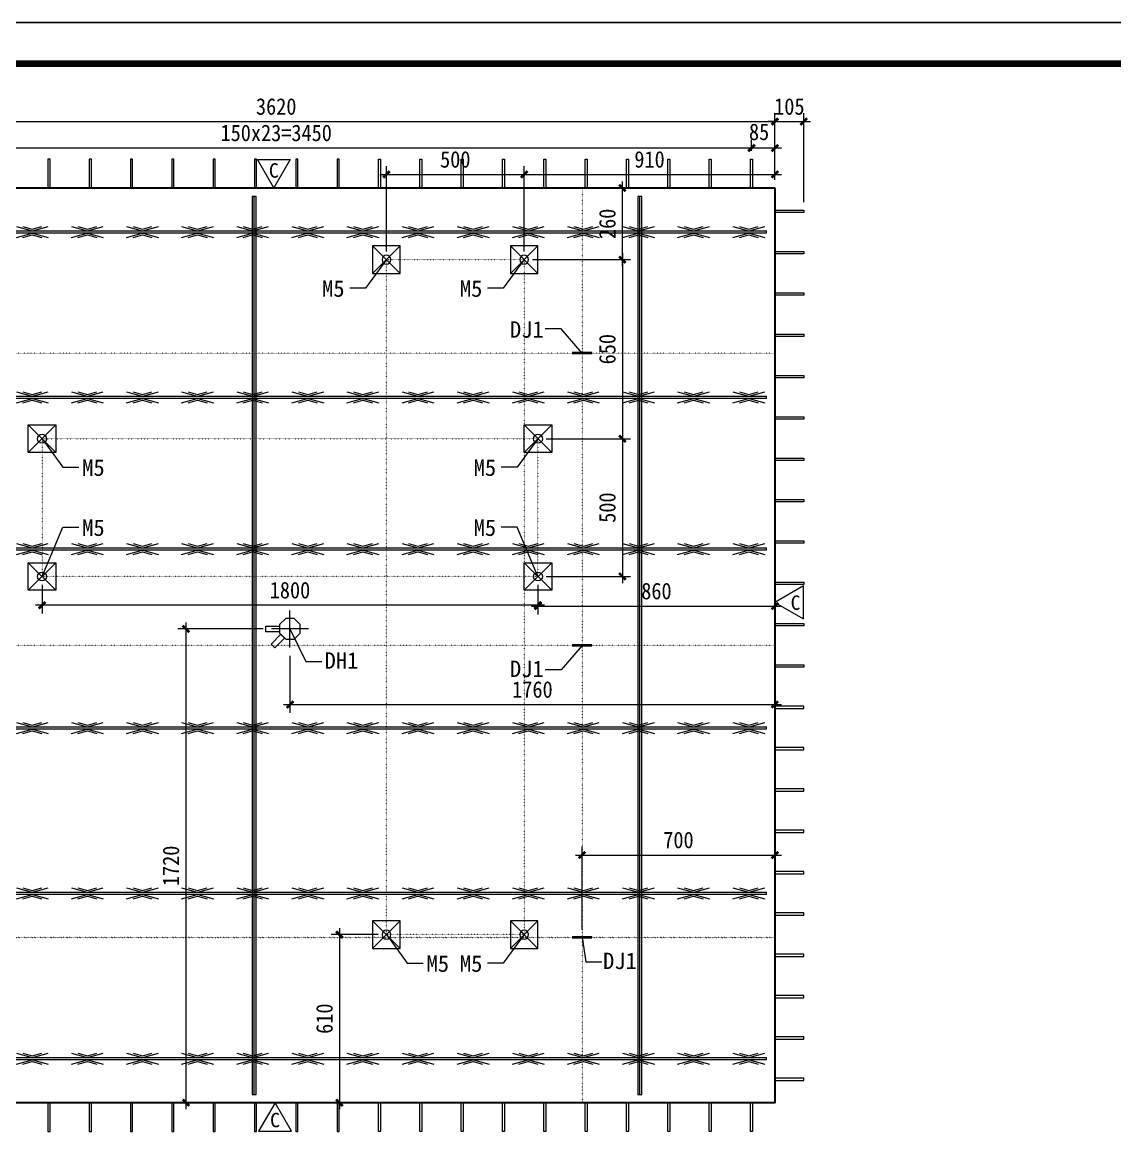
# Model space of a CAD drawing. Header units: millimetres. Extents: x 1735 to 53087, y 855 to 10491.
# Drawn here: x 3902 to 7866, y 5706 to 9765 of the extents above; entities that cross this region are included whole.
import ezdxf
from ezdxf.enums import TextEntityAlignment as Align

# ---------------------------------------------------------------- set-up
doc = ezdxf.new("R2010")
doc.units = ezdxf.units.MM
doc.linetypes.add('DOT', pattern=[0.25, 0, -0.25])
for name, color, linetype in [('EQUIP-照明', 3, 'Continuous'), ('ERECTIONMARK', 8, 'Continuous'), ('图框2', 1, 'Continuous'), ('图框线', 7, 'Continuous'), ('桁架', 4, 'Continuous'), ('钢筋', 7, 'Continuous')]:
    doc.layers.add(name, color=color, linetype=linetype)
for name, color, linetype, lineweight in [('YG-标注', 151, 'Continuous', 15), ('YZ-文字', 4, 'Continuous', 13), ('YZ-符号', 96, 'Continuous', 9), ('墙板支撑', 7, 'Continuous', 15), ('轮廓线', 2, 'Continuous', 13)]:
    doc.layers.add(name, color=color, linetype=linetype, lineweight=lineweight)
doc.styles.add('YZ-样式 2', font='simhei.ttf', dxfattribs={"width": 0.9})
doc.styles.add('图签-黑体', font='simhei.ttf')
doc.styles.add('黑体', font='simhei.ttf')
doc.dimstyles.new('m_sc-10', dxfattribs={"dimtxt": 65, "dimasz": 30, "dimexe": 20, "dimexo": 30, "dimgap": 20, "dimtad": 1, "dimdec": 0, "dimzin": 1, "dimdsep": 46, "dimtxsty": '黑体', "dimblk": 'ARCHTICK', "dimcen": 250, "dimdle": 10, "dimclrd": 256, "dimclre": 256, "dimclrt": 7, "dimazin": 0, "dimtfac": 1, "dimtdec": 0, "dimtix": 1, "dimtmove": 2, "dimatfit": 2, "dimldrblk": 'ARCHTICK', "dimfxl": 1, "dimlwd": -1, "dimlwe": -1, "dimarcsym": 0})
doc.dimstyles.new('YZ-30', dxfattribs={"dimscale": 30, "dimtxt": 2, "dimasz": 0.8, "dimexe": 1, "dimexo": 1, "dimgap": 0.8, "dimtad": 1, "dimdec": 0, "dimzin": 1, "dimdsep": 46, "dimtxsty": 'YZ-样式 2', "dimblk": 'ARCHTICK', "dimcen": 250, "dimdle": 0.8, "dimclrd": 151, "dimclre": 151, "dimclrt": 7, "dimazin": 0, "dimtfac": 1, "dimtdec": 0, "dimtix": 1, "dimtmove": 2, "dimatfit": 2, "dimldrblk": 'ARCHTICK', "dimfxl": 1, "dimlwd": 9, "dimlwe": 9, "dimarcsym": 0})

# ---------------------------------------------------------------- blocks, each defined once
blk = doc.blocks.new('_ArchTick')
at = {"color": 0, "linetype": 'ByBlock', "const_width": 0.4}
blk.add_lwpolyline([(-0.5, -0.5), (0.5, 0.5)], dxfattribs=at)
blk = doc.blocks.new('*D95')
at = {"layer": 'Defpoints', "color": 0, "ltscale": 30, "transparency": 16777216}
for p in [(4873.1, 7495.4), (6633.1, 7475.4), (6633.1, 7288.5)]:
    blk.add_point(p, dxfattribs=at)
at = {"layer": 'YG-标注', "color": 151, "lineweight": 9, "ltscale": 30, "transparency": 16777216}
for p, q in [((4873.1, 7465.4), (4873.1, 7258.5)), ((6633.1, 7445.4), (6633.1, 7258.5)), ((4849.1, 7288.5), (6657.1, 7288.5))]:
    blk.add_line(p, q, dxfattribs=at)
at = {"layer": 'YG-标注', "color": 151, "lineweight": 9, "ltscale": 30, "transparency": 16777216, "xscale": 24, "yscale": 24, "zscale": 24, "rotation": 180}
blk.add_blockref('_ArchTick', (4873.1, 7288.5), dxfattribs=at)
at = {"layer": 'YG-标注', "color": 151, "lineweight": 9, "ltscale": 30, "transparency": 16777216, "xscale": 24, "yscale": 24, "zscale": 24}
blk.add_blockref('_ArchTick', (6633.1, 7288.5), dxfattribs=at)
at = {"layer": 'YG-标注', "color": 7, "ltscale": 30, "transparency": 16777216, "insert": (5753.1, 7342.8), "char_height": 60, "attachment_point": 5, "style": 'YZ-样式 2'}
blk.add_mtext('1760', dxfattribs=at)
blk = doc.blocks.new('*D135')
at = {"layer": 'Defpoints', "color": 0, "ltscale": 30, "transparency": 16777216}
for p in [(6633.1, 9404.5), (3013.1, 9163.4), (6633.1, 9163.4)]:
    blk.add_point(p, dxfattribs=at)
at = {"layer": 'YG-标注', "color": 151, "lineweight": 9, "ltscale": 30, "transparency": 16777216}
for p, q in [((3013.1, 9193.4), (3013.1, 9434.5)), ((6633.1, 9193.4), (6633.1, 9434.5)), ((2989.1, 9404.5), (6657.1, 9404.5))]:
    blk.add_line(p, q, dxfattribs=at)
at = {"layer": 'YG-标注', "color": 151, "lineweight": 9, "ltscale": 30, "transparency": 16777216, "xscale": 24, "yscale": 24, "zscale": 24, "rotation": 180}
blk.add_blockref('_ArchTick', (3013.1, 9404.5), dxfattribs=at)
at = {"layer": 'YG-标注', "color": 151, "lineweight": 9, "ltscale": 30, "transparency": 16777216, "xscale": 24, "yscale": 24, "zscale": 24}
blk.add_blockref('_ArchTick', (6633.1, 9404.5), dxfattribs=at)
at = {"layer": 'YG-标注', "color": 7, "lineweight": 9, "ltscale": 30, "transparency": 16777216, "insert": (4823.1, 9458.8), "char_height": 60, "attachment_point": 5, "style": 'YZ-样式 2'}
blk.add_mtext('3620', dxfattribs=at)
blk = doc.blocks.new('*D136')
at = {"layer": 'Defpoints', "color": 0, "ltscale": 30, "transparency": 16777216}
for p in [(6738.1, 9404.5), (6633.1, 9163.4), (6738.1, 9082.4)]:
    blk.add_point(p, dxfattribs=at)
at = {"layer": 'YG-标注', "color": 151, "lineweight": 9, "ltscale": 30, "transparency": 16777216}
for p, q in [((6633.1, 9193.4), (6633.1, 9434.5)), ((6738.1, 9112.4), (6738.1, 9434.5)), ((6633.1, 9404.5), (6609.1, 9404.5)), ((6633.1, 9404.5), (6738.1, 9404.5)), ((6738.1, 9404.5), (6762.1, 9404.5))]:
    blk.add_line(p, q, dxfattribs=at)
at = {"layer": 'YG-标注', "color": 151, "lineweight": 9, "ltscale": 30, "transparency": 16777216, "xscale": 24, "yscale": 24, "zscale": 24}
blk.add_blockref('_ArchTick', (6633.1, 9404.5), dxfattribs=at)
at = {"layer": 'YG-标注', "color": 151, "lineweight": 9, "ltscale": 30, "transparency": 16777216, "xscale": 24, "yscale": 24, "zscale": 24, "rotation": 180}
blk.add_blockref('_ArchTick', (6738.1, 9404.5), dxfattribs=at)
at = {"layer": 'YG-标注', "color": 7, "ltscale": 30, "transparency": 16777216, "insert": (6685.6, 9458.8), "char_height": 60, "attachment_point": 5, "style": 'YZ-样式 2'}
blk.add_mtext('105', dxfattribs=at)
blk = doc.blocks.new('*D137')
at = {"layer": 'Defpoints', "color": 0, "ltscale": 30, "transparency": 16777216}
for p in [(6633.1, 9308.6), (6548.1, 9268.4), (6633.1, 9163.4)]:
    blk.add_point(p, dxfattribs=at)
at = {"layer": 'YG-标注', "color": 151, "lineweight": 9, "ltscale": 30, "transparency": 16777216}
for p, q in [((6548.1, 9298.4), (6548.1, 9338.6)), ((6633.1, 9193.4), (6633.1, 9338.6)), ((6524.1, 9308.6), (6657.1, 9308.6))]:
    blk.add_line(p, q, dxfattribs=at)
at = {"layer": 'YG-标注', "color": 151, "lineweight": 9, "ltscale": 30, "transparency": 16777216, "xscale": 24, "yscale": 24, "zscale": 24, "rotation": 180}
blk.add_blockref('_ArchTick', (6548.1, 9308.6), dxfattribs=at)
at = {"layer": 'YG-标注', "color": 151, "lineweight": 9, "ltscale": 30, "transparency": 16777216, "xscale": 24, "yscale": 24, "zscale": 24}
blk.add_blockref('_ArchTick', (6633.1, 9308.6), dxfattribs=at)
at = {"layer": 'YG-标注', "color": 7, "ltscale": 30, "transparency": 16777216, "insert": (6575.7, 9366.7), "char_height": 60, "attachment_point": 5, "style": 'YZ-样式 2'}
blk.add_mtext('85', dxfattribs=at)
blk = doc.blocks.new('*D138')
at = {"layer": 'Defpoints', "color": 0, "ltscale": 30, "transparency": 16777216}
for p in [(6548.1, 9308.6), (3098.1, 9268.4), (6548.1, 9268.4)]:
    blk.add_point(p, dxfattribs=at)
at = {"layer": 'YG-标注', "color": 151, "lineweight": 9, "ltscale": 30, "transparency": 16777216}
for p, q in [((3098.1, 9298.4), (3098.1, 9338.6)), ((6548.1, 9298.4), (6548.1, 9338.6)), ((3074.1, 9308.6), (6572.1, 9308.6))]:
    blk.add_line(p, q, dxfattribs=at)
at = {"layer": 'YG-标注', "color": 151, "lineweight": 9, "ltscale": 30, "transparency": 16777216, "xscale": 24, "yscale": 24, "zscale": 24, "rotation": 180}
blk.add_blockref('_ArchTick', (3098.1, 9308.6), dxfattribs=at)
at = {"layer": 'YG-标注', "color": 151, "lineweight": 9, "ltscale": 30, "transparency": 16777216, "xscale": 24, "yscale": 24, "zscale": 24}
blk.add_blockref('_ArchTick', (6548.1, 9308.6), dxfattribs=at)
at = {"layer": 'YG-标注', "color": 7, "ltscale": 30, "transparency": 16777216, "insert": (4823.1, 9363), "char_height": 60, "attachment_point": 5, "style": 'YZ-样式 2'}
blk.add_mtext('150x23=3450', dxfattribs=at)
blk = doc.blocks.new('*D140')
at = {"layer": 'Defpoints', "color": 0, "ltscale": 30, "transparency": 16777216}
for p in [(6633.1, 6742.3), (6633.1, 6586.1), (5933.1, 6443.4)]:
    blk.add_point(p, dxfattribs=at)
at = {"layer": 'YG-标注', "color": 151, "lineweight": 9, "ltscale": 30, "transparency": 16777216}
for p, q in [((5909.1, 6742.3), (6657.1, 6742.3)), ((5933.1, 6473.4), (5933.1, 6772.3)), ((6633.1, 6616.1), (6633.1, 6772.3))]:
    blk.add_line(p, q, dxfattribs=at)
at = {"layer": 'YG-标注', "color": 151, "lineweight": 9, "ltscale": 30, "transparency": 16777216, "xscale": 24, "yscale": 24, "zscale": 24, "rotation": 180}
blk.add_blockref('_ArchTick', (5933.1, 6742.3), dxfattribs=at)
at = {"layer": 'YG-标注', "color": 151, "lineweight": 9, "ltscale": 30, "transparency": 16777216, "xscale": 24, "yscale": 24, "zscale": 24}
blk.add_blockref('_ArchTick', (6633.1, 6742.3), dxfattribs=at)
at = {"layer": 'YG-标注', "color": 7, "lineweight": 9, "ltscale": 30, "transparency": 16777216, "insert": (6283.1, 6796.6), "char_height": 60, "attachment_point": 5, "style": 'YZ-样式 2'}
blk.add_mtext('700', dxfattribs=at)
blk = doc.blocks.new('A$C534605DC')
at = {"layer": '桁架', "color": 4, "lineweight": 9}
for p, q in [((-3560, 4), (-3560, -4)), ((0, -4), (0, 4))]:
    blk.add_line(p, q, dxfattribs=at)
for points in [[(-3560, 4), (0, 4)], [(-3523.2, 20), (-3466.3, 4), (-3464.5, 4), (-3407.6, 20)], [(-3499.7, 20), (-3465.5, 10), (-3465.2, 10), (-3431.1, 20)], [(-3323.2, 20), (-3266.3, 4), (-3264.5, 4), (-3207.6, 20)], [(-3299.7, 20), (-3265.5, 10), (-3265.2, 10), (-3231.1, 20)], [(-3123.2, 20), (-3066.3, 4), (-3064.5, 4), (-3007.6, 20)], [(-3099.7, 20), (-3065.5, 10), (-3065.2, 10), (-3031.1, 20)], [(-2923.2, 20), (-2866.3, 4), (-2864.5, 4), (-2807.6, 20)], [(-2899.7, 20), (-2865.5, 10), (-2865.2, 10), (-2831.1, 20)], [(-2723.2, 20), (-2666.3, 4), (-2664.5, 4), (-2607.6, 20)], [(-2699.7, 20), (-2665.5, 10), (-2665.2, 10), (-2631.1, 20)], [(-2523.2, 20), (-2466.3, 4), (-2464.5, 4), (-2407.6, 20)], [(-2499.7, 20), (-2465.5, 10), (-2465.2, 10), (-2431.1, 20)], [(-2323.2, 20), (-2266.3, 4), (-2264.5, 4), (-2207.6, 20)], [(-2299.7, 20), (-2265.5, 10), (-2265.2, 10), (-2231.1, 20)], [(-2123.2, 20), (-2066.3, 4), (-2064.5, 4), (-2007.6, 20)], [(-2099.7, 20), (-2065.5, 10), (-2065.2, 10), (-2031.1, 20)], [(-1923.2, 20), (-1866.3, 4), (-1864.5, 4), (-1807.6, 20)], [(-1899.7, 20), (-1865.5, 10), (-1865.2, 10), (-1831.1, 20)], [(-1723.2, 20), (-1666.3, 4), (-1664.5, 4), (-1607.6, 20)], [(-1699.7, 20), (-1665.5, 10), (-1665.2, 10), (-1631.1, 20)], [(-1523.2, 20), (-1466.3, 4), (-1464.5, 4), (-1407.6, 20)], [(-1499.7, 20), (-1465.5, 10), (-1465.2, 10), (-1431.1, 20)], [(-1323.2, 20), (-1266.3, 4), (-1264.5, 4), (-1207.6, 20)], [(-1299.7, 20), (-1265.5, 10), (-1265.2, 10), (-1231.1, 20)], [(-1123.2, 20), (-1066.3, 4), (-1064.5, 4), (-1007.6, 20)], [(-1099.7, 20), (-1065.5, 10), (-1065.2, 10), (-1031.1, 20)], [(-922.9, 20), (-866, 4), (-864.1, 4), (-807.3, 20)], [(-899.4, 20), (-865.2, 10), (-864.9, 10), (-830.8, 20)], [(-722.9, 20), (-666, 4), (-664.1, 4), (-607.3, 20)], [(-699.4, 20), (-665.2, 10), (-664.9, 10), (-630.8, 20)], [(-522.9, 20), (-466, 4), (-464.1, 4), (-407.3, 20)], [(-499.4, 20), (-465.2, 10), (-464.9, 10), (-430.8, 20)], [(-322.9, 20), (-266, 4), (-264.1, 4), (-207.3, 20)], [(-299.4, 20), (-265.2, 10), (-264.9, 10), (-230.8, 20)], [(-122.4, 20), (-65.5, 4), (-63.7, 4), (-6.8, 20)], [(-98.9, 20), (-64.8, 10), (-64.4, 10), (-30.3, 20)], [(0, -4), (-3560, -4)], [(-3523.2, -20), (-3466.3, -4), (-3464.5, -4), (-3407.6, -20)], [(-3499.7, -20), (-3465.5, -10), (-3465.2, -10), (-3431.1, -20)], [(-3323.2, -20), (-3266.3, -4), (-3264.5, -4), (-3207.6, -20)], [(-3299.7, -20), (-3265.5, -10), (-3265.2, -10), (-3231.1, -20)], [(-3123.2, -20), (-3066.3, -4), (-3064.5, -4), (-3007.6, -20)], [(-3099.7, -20), (-3065.5, -10), (-3065.2, -10), (-3031.1, -20)], [(-2923.2, -20), (-2866.3, -4), (-2864.5, -4), (-2807.6, -20)], [(-2899.7, -20), (-2865.5, -10), (-2865.2, -10), (-2831.1, -20)], [(-2723.2, -20), (-2666.3, -4), (-2664.5, -4), (-2607.6, -20)], [(-2699.7, -20), (-2665.5, -10), (-2665.2, -10), (-2631.1, -20)], [(-2523.2, -20), (-2466.3, -4), (-2464.5, -4), (-2407.6, -20)], [(-2499.7, -20), (-2465.5, -10), (-2465.2, -10), (-2431.1, -20)], [(-2323.2, -20), (-2266.3, -4), (-2264.5, -4), (-2207.6, -20)], [(-2299.7, -20), (-2265.5, -10), (-2265.2, -10), (-2231.1, -20)], [(-2123.2, -20), (-2066.3, -4), (-2064.5, -4), (-2007.6, -20)], [(-2099.7, -20), (-2065.5, -10), (-2065.2, -10), (-2031.1, -20)], [(-1923.2, -20), (-1866.3, -4), (-1864.5, -4), (-1807.6, -20)], [(-1899.7, -20), (-1865.5, -10), (-1865.2, -10), (-1831.1, -20)], [(-1723.2, -20), (-1666.3, -4), (-1664.5, -4), (-1607.6, -20)], [(-1699.7, -20), (-1665.5, -10), (-1665.2, -10), (-1631.1, -20)], [(-1523.2, -20), (-1466.3, -4), (-1464.5, -4), (-1407.6, -20)], [(-1499.7, -20), (-1465.5, -10), (-1465.2, -10), (-1431.1, -20)], [(-1323.2, -20), (-1266.3, -4), (-1264.5, -4), (-1207.6, -20)], [(-1299.7, -20), (-1265.5, -10), (-1265.2, -10), (-1231.1, -20)], [(-1123.2, -20), (-1066.3, -4), (-1064.5, -4), (-1007.6, -20)], [(-1099.7, -20), (-1065.5, -10), (-1065.2, -10), (-1031.1, -20)], [(-922.9, -20), (-866, -4), (-864.1, -4), (-807.3, -20)], [(-899.4, -20), (-865.2, -10), (-864.9, -10), (-830.8, -20)], [(-722.9, -20), (-666, -4), (-664.1, -4), (-607.3, -20)], [(-699.4, -20), (-665.2, -10), (-664.9, -10), (-630.8, -20)], [(-522.9, -20), (-466, -4), (-464.1, -4), (-407.3, -20)], [(-499.4, -20), (-465.2, -10), (-464.9, -10), (-430.8, -20)], [(-322.9, -20), (-266, -4), (-264.1, -4), (-207.3, -20)], [(-299.4, -20), (-265.2, -10), (-264.9, -10), (-230.8, -20)], [(-122.4, -20), (-65.5, -4), (-63.7, -4), (-6.8, -20)], [(-98.9, -20), (-64.8, -10), (-64.4, -10), (-30.3, -20)]]:
    blk.add_lwpolyline(points, dxfattribs=at)
blk = doc.blocks.new('A$C58884BC7')
at = {"layer": '钢筋', "color": 4, "lineweight": 13}
for points in [[(-7.2, 0), (7.3, 0), (7.3, 3200), (7.3, 3260), (-7.2, 3260)], [(-7.2, 3260), (-7.2, 3260), (-7.2, 0)], [(-0.8, 3260), (-0.8, 3200), (-0.8, 0)]]:
    blk.add_lwpolyline(points, dxfattribs=at)
blk = doc.blocks.new('*D164')
at = {"layer": 'Defpoints', "color": 0, "ltscale": 30, "transparency": 16777216}
for p in [(3950, 9163.4), (3850.4, 8563.4), (3856.1, 8563.4)]:
    blk.add_point(p, dxfattribs=at)
at = {"layer": 'YG-标注', "color": 151, "lineweight": 9, "ltscale": 30, "transparency": 16777216}
for p, q in [((3850.4, 9187.4), (3850.4, 8539.4)), ((3920, 9163.4), (3820.4, 9163.4)), ((3826.1, 8563.4), (3820.4, 8563.4))]:
    blk.add_line(p, q, dxfattribs=at)
at = {"layer": 'YG-标注', "color": 151, "lineweight": 9, "ltscale": 30, "transparency": 16777216, "xscale": 24, "yscale": 24, "zscale": 24}
for p, rotation in [((3850.4, 9163.4), 90), ((3850.4, 8563.4), 270)]:
    blk.add_blockref('_ArchTick', p, dxfattribs=dict(at, rotation=rotation))
at = {"layer": 'YG-标注', "color": 7, "ltscale": 30, "transparency": 16777216, "insert": (3796.1, 8863.4), "char_height": 60, "attachment_point": 5, "rotation": 90, "style": 'YZ-样式 2'}
blk.add_mtext('600', dxfattribs=at)
blk = doc.blocks.new('A$C6C6A476D')
at = {"layer": '墙板支撑', "color": 6, "ltscale": 30}
for p, q in [((50, 50), (-50, -50)), ((-50, 50), (50, -50))]:
    blk.add_line(p, q, dxfattribs=at)
blk.add_lwpolyline([(-50, 50), (50, 50), (50, -50), (-50, -50)], close=True, dxfattribs=at)
blk.add_circle((0, 0), 16, dxfattribs=at)
blk = doc.blocks.new('A$C35D967A2')
at = {"layer": '墙板支撑', "color": 0, "ltscale": 30}
for p in [(50, 50), (550, 50)]:
    blk.add_blockref('A$C6C6A476D', p, dxfattribs=at)
blk = doc.blocks.new('*D168')
at = {"layer": 'Defpoints', "color": 0, "ltscale": 30, "transparency": 16777216}
for p in [(5723.1, 9163.4), (6079.5, 9163.4), (5723.1, 8903.4)]:
    blk.add_point(p, dxfattribs=at)
at = {"layer": 'YG-标注', "color": 151, "lineweight": 9, "ltscale": 30, "transparency": 16777216}
for p, q in [((6079.5, 8879.4), (6079.5, 9187.4)), ((5753.1, 9163.4), (6109.5, 9163.4)), ((5753.1, 8903.4), (6109.5, 8903.4))]:
    blk.add_line(p, q, dxfattribs=at)
at = {"layer": 'YG-标注', "color": 151, "lineweight": 9, "ltscale": 30, "transparency": 16777216, "xscale": 24, "yscale": 24, "zscale": 24}
for p, rotation in [((6079.5, 9163.4), 90), ((6079.5, 8903.4), 270)]:
    blk.add_blockref('_ArchTick', p, dxfattribs=dict(at, rotation=rotation))
at = {"layer": 'YG-标注', "color": 7, "ltscale": 30, "transparency": 16777216, "insert": (6025.2, 9033.4), "char_height": 60, "attachment_point": 5, "rotation": 90, "style": 'YZ-样式 2'}
blk.add_mtext('260', dxfattribs=at)
blk = doc.blocks.new('*D169')
at = {"layer": 'Defpoints', "color": 0, "ltscale": 30, "transparency": 16777216}
for p in [(5223.1, 6453.4), (5052.7, 5843.4), (5223.1, 5843.4)]:
    blk.add_point(p, dxfattribs=at)
at = {"layer": 'YG-标注', "color": 151, "lineweight": 9, "ltscale": 30, "transparency": 16777216}
for p, q in [((5052.7, 6477.4), (5052.7, 5819.4)), ((5193.1, 6453.4), (5022.7, 6453.4)), ((5193.1, 5843.4), (5022.7, 5843.4))]:
    blk.add_line(p, q, dxfattribs=at)
at = {"layer": 'YG-标注', "color": 151, "lineweight": 9, "ltscale": 30, "transparency": 16777216, "xscale": 24, "yscale": 24, "zscale": 24}
for p, rotation in [((5052.7, 6453.4), 90), ((5052.7, 5843.4), 270)]:
    blk.add_blockref('_ArchTick', p, dxfattribs=dict(at, rotation=rotation))
at = {"layer": 'YG-标注', "color": 7, "ltscale": 30, "transparency": 16777216, "insert": (4998.4, 6148.4), "char_height": 60, "attachment_point": 5, "rotation": 90, "style": 'YZ-样式 2'}
blk.add_mtext('610', dxfattribs=at)
blk = doc.blocks.new('*D170')
at = {"layer": 'Defpoints', "color": 0, "ltscale": 30, "transparency": 16777216}
for p in [(5723.1, 8903.4), (5773.1, 8253.4), (6079.5, 8253.4)]:
    blk.add_point(p, dxfattribs=at)
at = {"layer": 'YG-标注', "color": 151, "lineweight": 9, "ltscale": 30, "transparency": 16777216}
for p, q in [((5753.1, 8903.4), (6109.5, 8903.4)), ((6079.5, 8927.4), (6079.5, 8229.4)), ((5803.1, 8253.4), (6109.5, 8253.4))]:
    blk.add_line(p, q, dxfattribs=at)
at = {"layer": 'YG-标注', "color": 151, "lineweight": 9, "ltscale": 30, "transparency": 16777216, "xscale": 24, "yscale": 24, "zscale": 24}
for p, rotation in [((6079.5, 8903.4), 90), ((6079.5, 8253.4), 270)]:
    blk.add_blockref('_ArchTick', p, dxfattribs=dict(at, rotation=rotation))
at = {"layer": 'YG-标注', "color": 7, "ltscale": 30, "transparency": 16777216, "insert": (6025.2, 8578.4), "char_height": 60, "attachment_point": 5, "rotation": 90, "style": 'YZ-样式 2'}
blk.add_mtext('650', dxfattribs=at)
blk = doc.blocks.new('*D171')
at = {"layer": 'Defpoints', "color": 0, "ltscale": 30, "transparency": 16777216}
for p in [(5773.1, 8253.4), (5773.1, 7753.4), (6079.5, 7753.4)]:
    blk.add_point(p, dxfattribs=at)
at = {"layer": 'YG-标注', "color": 151, "lineweight": 9, "ltscale": 30, "transparency": 16777216}
for p, q in [((5803.1, 8253.4), (6109.5, 8253.4)), ((6079.5, 8277.4), (6079.5, 7729.4)), ((5803.1, 7753.4), (6109.5, 7753.4))]:
    blk.add_line(p, q, dxfattribs=at)
at = {"layer": 'YG-标注', "color": 151, "lineweight": 9, "ltscale": 30, "transparency": 16777216, "xscale": 24, "yscale": 24, "zscale": 24}
for p, rotation in [((6079.5, 8253.4), 90), ((6079.5, 7753.4), 270)]:
    blk.add_blockref('_ArchTick', p, dxfattribs=dict(at, rotation=rotation))
at = {"layer": 'YG-标注', "color": 7, "ltscale": 30, "transparency": 16777216, "insert": (6025.2, 8003.4), "char_height": 60, "attachment_point": 5, "rotation": 90, "style": 'YZ-样式 2'}
blk.add_mtext('500', dxfattribs=at)
blk = doc.blocks.new('*D172')
at = {"layer": 'Defpoints', "color": 0, "ltscale": 30, "transparency": 16777216}
for p in [(5773.1, 7753.4), (6633.1, 7753.4), (6633.1, 7645.9)]:
    blk.add_point(p, dxfattribs=at)
at = {"layer": 'YG-标注', "color": 151, "lineweight": 9, "ltscale": 30, "transparency": 16777216}
for p, q in [((5773.1, 7723.4), (5773.1, 7615.9)), ((6633.1, 7723.4), (6633.1, 7615.9)), ((5749.1, 7645.9), (6657.1, 7645.9))]:
    blk.add_line(p, q, dxfattribs=at)
at = {"layer": 'YG-标注', "color": 151, "lineweight": 9, "ltscale": 30, "transparency": 16777216, "xscale": 24, "yscale": 24, "zscale": 24, "rotation": 180}
blk.add_blockref('_ArchTick', (5773.1, 7645.9), dxfattribs=at)
at = {"layer": 'YG-标注', "color": 151, "lineweight": 9, "ltscale": 30, "transparency": 16777216, "xscale": 24, "yscale": 24, "zscale": 24}
blk.add_blockref('_ArchTick', (6633.1, 7645.9), dxfattribs=at)
at = {"layer": 'YG-标注', "color": 7, "ltscale": 30, "transparency": 16777216, "insert": (6203.1, 7700.2), "char_height": 60, "attachment_point": 5, "style": 'YZ-样式 2'}
blk.add_mtext('860', dxfattribs=at)
blk = doc.blocks.new('*D173')
at = {"layer": 'Defpoints', "color": 0, "ltscale": 30, "transparency": 16777216}
for p in [(5723.1, 9212.6), (5223.1, 8903.4), (5723.1, 8903.4)]:
    blk.add_point(p, dxfattribs=at)
at = {"layer": 'YG-标注', "color": 151, "lineweight": 9, "ltscale": 30, "transparency": 16777216}
for p, q in [((5223.1, 8933.4), (5223.1, 9242.6)), ((5723.1, 8933.4), (5723.1, 9242.6)), ((5199.1, 9212.6), (5747.1, 9212.6))]:
    blk.add_line(p, q, dxfattribs=at)
at = {"layer": 'YG-标注', "color": 151, "lineweight": 9, "ltscale": 30, "transparency": 16777216, "xscale": 24, "yscale": 24, "zscale": 24, "rotation": 180}
blk.add_blockref('_ArchTick', (5223.1, 9212.6), dxfattribs=at)
at = {"layer": 'YG-标注', "color": 151, "lineweight": 9, "ltscale": 30, "transparency": 16777216, "xscale": 24, "yscale": 24, "zscale": 24}
blk.add_blockref('_ArchTick', (5723.1, 9212.6), dxfattribs=at)
at = {"layer": 'YG-标注', "color": 7, "ltscale": 30, "transparency": 16777216, "insert": (5473.1, 9266.9), "char_height": 60, "attachment_point": 5, "style": 'YZ-样式 2'}
blk.add_mtext('500', dxfattribs=at)
blk = doc.blocks.new('*D174')
at = {"layer": 'Defpoints', "color": 0, "ltscale": 30, "transparency": 16777216}
for p in [(6633.1, 9212.6), (6633.1, 9163.4), (5723.1, 8903.4)]:
    blk.add_point(p, dxfattribs=at)
at = {"layer": 'YG-标注', "color": 151, "lineweight": 9, "ltscale": 30, "transparency": 16777216}
for p, q in [((5723.1, 8933.4), (5723.1, 9242.6)), ((6633.1, 9193.4), (6633.1, 9242.6)), ((5699.1, 9212.6), (6657.1, 9212.6))]:
    blk.add_line(p, q, dxfattribs=at)
at = {"layer": 'YG-标注', "color": 151, "lineweight": 9, "ltscale": 30, "transparency": 16777216, "xscale": 24, "yscale": 24, "zscale": 24, "rotation": 180}
blk.add_blockref('_ArchTick', (5723.1, 9212.6), dxfattribs=at)
at = {"layer": 'YG-标注', "color": 151, "lineweight": 9, "ltscale": 30, "transparency": 16777216, "xscale": 24, "yscale": 24, "zscale": 24}
blk.add_blockref('_ArchTick', (6633.1, 9212.6), dxfattribs=at)
at = {"layer": 'YG-标注', "color": 7, "ltscale": 30, "transparency": 16777216, "insert": (6178.1, 9266.9), "char_height": 60, "attachment_point": 5, "style": 'YZ-样式 2'}
blk.add_mtext('910', dxfattribs=at)
blk = doc.blocks.new('*D175')
at = {"layer": 'Defpoints', "color": 0, "ltscale": 30, "transparency": 16777216}
for p in [(3973.1, 7753.4), (5773.1, 7753.4), (3973.1, 7649.1)]:
    blk.add_point(p, dxfattribs=at)
at = {"layer": 'YG-标注', "color": 151, "lineweight": 9, "ltscale": 30, "transparency": 16777216}
for p, q in [((3973.1, 7723.4), (3973.1, 7619.1)), ((5773.1, 7723.4), (5773.1, 7619.1)), ((5797.1, 7649.1), (3949.1, 7649.1))]:
    blk.add_line(p, q, dxfattribs=at)
at = {"layer": 'YG-标注', "color": 151, "lineweight": 9, "ltscale": 30, "transparency": 16777216, "xscale": 24, "yscale": 24, "zscale": 24, "rotation": 180}
blk.add_blockref('_ArchTick', (3973.1, 7649.1), dxfattribs=at)
at = {"layer": 'YG-标注', "color": 151, "lineweight": 9, "ltscale": 30, "transparency": 16777216, "xscale": 24, "yscale": 24, "zscale": 24}
blk.add_blockref('_ArchTick', (5773.1, 7649.1), dxfattribs=at)
at = {"layer": 'YG-标注', "color": 7, "ltscale": 30, "transparency": 16777216, "insert": (4873.1, 7703.4), "char_height": 60, "attachment_point": 5, "style": 'YZ-样式 2'}
blk.add_mtext('1800', dxfattribs=at)
blk = doc.blocks.new('*D176')
at = {"layer": 'Defpoints', "color": 0, "ltscale": 30, "transparency": 16777216}
for p in [(4805.6, 7562.9), (4495.6, 5843.4), (4805.6, 5843.4)]:
    blk.add_point(p, dxfattribs=at)
at = {"layer": 'YG-标注', "color": 151, "lineweight": 9, "ltscale": 30, "transparency": 16777216}
for p, q in [((4775.6, 7562.9), (4465.6, 7562.9)), ((4495.6, 7586.9), (4495.6, 5819.4)), ((4775.6, 5843.4), (4465.6, 5843.4))]:
    blk.add_line(p, q, dxfattribs=at)
at = {"layer": 'YG-标注', "color": 151, "lineweight": 9, "ltscale": 30, "transparency": 16777216, "xscale": 24, "yscale": 24, "zscale": 24}
for p, rotation in [((4495.6, 7562.9), 90), ((4495.6, 5843.4), 270)]:
    blk.add_blockref('_ArchTick', p, dxfattribs=dict(at, rotation=rotation))
at = {"layer": 'YG-标注', "color": 7, "ltscale": 30, "transparency": 16777216, "insert": (4441.3, 6703.1), "char_height": 60, "attachment_point": 5, "rotation": 90, "style": 'YZ-样式 2'}
blk.add_mtext('1720', dxfattribs=at)

msp = doc.modelspace()

# ---------------------------------------------------------------- linework, layer by layer
at = {"layer": 'EQUIP-照明', "color": 2, "lineweight": 15}
for p, q in [((4873.1, 7495.4), (4873.1, 7630.4)), ((4940.6, 7562.9), (4805.6, 7562.9))]:
    msp.add_line(p, q, dxfattribs=at)
for points in [[(4910.6, 7578.5), (4888.6, 7600.4), (4857.6, 7600.4), (4835.6, 7578.5), (4835.6, 7547.4), (4857.6, 7525.4), (4888.6, 7525.4), (4910.6, 7547.4)], [(4785.6, 7572.9), (4835.6, 7572.9), (4835.6, 7552.9), (4785.6, 7552.9)], [(4818.3, 7494), (4853.7, 7529.3), (4839.5, 7543.5), (4804.2, 7508.1)]]:
    msp.add_lwpolyline(points, close=True, dxfattribs=at)
at = {"layer": 'ERECTIONMARK', "color": 3, "lineweight": 40}
for p, q in [((5968.8, 8563.4), (5897.3, 8563.4)), ((5968.8, 7503.4), (5897.3, 7503.4)), ((5968.8, 6443.4), (5897.3, 6443.4))]:
    msp.add_line(p, q, dxfattribs=at)
at = {"layer": 'YZ-符号', "color": 253, "linetype": 'DOT', "lineweight": 13, "ltscale": 5}
for p, q in [((5933.1, 9163.4), (5933.1, 5843.4)), ((5223.1, 8903.4), (5723.1, 8903.4)), ((5223.1, 6453.4), (5223.1, 8903.4)), ((5723.1, 8903.4), (5723.1, 6453.4)), ((6633.1, 8563.8), (3013.1, 8563.8)), ((3973.1, 8253.4), (3973.1, 7753.4)), ((3973.1, 8253.4), (5773.1, 8253.4)), ((5773.1, 8253.4), (5773.1, 7753.4)), ((5773.1, 7753.4), (3973.1, 7753.4)), ((6633.1, 7502.9), (3013.1, 7502.9)), ((3013.1, 6442.9), (6633.1, 6442.9)), ((6633.1, 6442.9), (3013.1, 6442.9)), ((5723.1, 6453.4), (5223.1, 6453.4))]:
    msp.add_line(p, q, dxfattribs=at)
at = {"layer": 'YZ-符号', "color": 1, "lineweight": 15}
for points in [[(4814.4, 9163.4), (4754.7, 9266.7), (4874.1, 9266.7)], [(6633.1, 7659.3), (6736.5, 7599.6), (6736.5, 7719)], [(4818.8, 5843.4), (4759.1, 5740), (4878.5, 5740)]]:
    msp.add_lwpolyline(points, close=True, dxfattribs=at)
at = {"layer": '图框2', "color": 1}
msp.add_lwpolyline([(1734.6, 9764.6), (1734.6, 854.6), (14334.6, 854.6), (14334.6, 9764.6)], close=True, dxfattribs=at)
at = {"layer": '图框线', "const_width": 24}
msp.add_lwpolyline([(2034.6, 9614.6), (14184.6, 9614.6), (14184.6, 1004.6), (2034.6, 1004.6)], close=True, dxfattribs=at)
at = {"layer": '轮廓线', "color": 2, "lineweight": 30}
msp.add_lwpolyline([(6633.1, 9163.4), (6633.1, 5843.4), (3013.1, 5843.4), (3013.1, 9163.4)], close=True, dxfattribs=at)
at = {"layer": '钢筋', "color": 5, "lineweight": 13}
for points in [[(4002.1, 9163.4), (4002.1, 9268.4), (3994.1, 9268.4), (3994.1, 9163.4)], [(4152.1, 9163.4), (4152.1, 9268.4), (4144.1, 9268.4), (4144.1, 9163.4)], [(4302.1, 9163.4), (4302.1, 9268.4), (4294.1, 9268.4), (4294.1, 9163.4)], [(4452.1, 9163.4), (4452.1, 9268.4), (4444.1, 9268.4), (4444.1, 9163.4)], [(4602.1, 9163.4), (4602.1, 9268.4), (4594.1, 9268.4), (4594.1, 9163.4)], [(4752.1, 9163.4), (4752.1, 9268.4), (4744.1, 9268.4), (4744.1, 9163.4)], [(4902.1, 9163.4), (4902.1, 9268.4), (4894.1, 9268.4), (4894.1, 9163.4)], [(5052.1, 9163.4), (5052.1, 9268.4), (5044.1, 9268.4), (5044.1, 9163.4)], [(5194.1, 9163.4), (5194.1, 9268.4), (5202.1, 9268.4), (5202.1, 9163.4)], [(5344.1, 9163.4), (5344.1, 9268.4), (5352.1, 9268.4), (5352.1, 9163.4)], [(5494.1, 9163.4), (5494.1, 9268.4), (5502.1, 9268.4), (5502.1, 9163.4)], [(5644.1, 9163.4), (5644.1, 9268.4), (5652.1, 9268.4), (5652.1, 9163.4)], [(5794.1, 9163.4), (5794.1, 9268.4), (5802.1, 9268.4), (5802.1, 9163.4)], [(5944.1, 9163.4), (5944.1, 9268.4), (5952.1, 9268.4), (5952.1, 9163.4)], [(6094.1, 9163.4), (6094.1, 9268.4), (6102.1, 9268.4), (6102.1, 9163.4)], [(6244.1, 9163.4), (6244.1, 9268.4), (6252.1, 9268.4), (6252.1, 9163.4)], [(6394.1, 9163.4), (6394.1, 9268.4), (6402.1, 9268.4), (6402.1, 9163.4)], [(6544.1, 9163.4), (6544.1, 9268.4), (6552.1, 9268.4), (6552.1, 9163.4)], [(3994.1, 5843.4), (3994.1, 5738.4), (4002.1, 5738.4), (4002.1, 5843.4)], [(4144.1, 5843.4), (4144.1, 5738.4), (4152.1, 5738.4), (4152.1, 5843.4)], [(4294.1, 5843.4), (4294.1, 5738.4), (4302.1, 5738.4), (4302.1, 5843.4)], [(4444.1, 5843.4), (4444.1, 5738.4), (4452.1, 5738.4), (4452.1, 5843.4)], [(4594.1, 5843.4), (4594.1, 5738.4), (4602.1, 5738.4), (4602.1, 5843.4)], [(4744.1, 5843.4), (4744.1, 5738.4), (4752.1, 5738.4), (4752.1, 5843.4)], [(4894.1, 5843.4), (4894.1, 5738.4), (4902.1, 5738.4), (4902.1, 5843.4)], [(5044.1, 5843.4), (5044.1, 5738.4), (5052.1, 5738.4), (5052.1, 5843.4)], [(5202.1, 5843.4), (5202.1, 5738.4), (5194.1, 5738.4), (5194.1, 5843.4)], [(5352.1, 5843.4), (5352.1, 5738.4), (5344.1, 5738.4), (5344.1, 5843.4)], [(5502.1, 5843.4), (5502.1, 5738.4), (5494.1, 5738.4), (5494.1, 5843.4)], [(5652.1, 5843.4), (5652.1, 5738.4), (5644.1, 5738.4), (5644.1, 5843.4)], [(5802.1, 5843.4), (5802.1, 5738.4), (5794.1, 5738.4), (5794.1, 5843.4)], [(5952.1, 5843.4), (5952.1, 5738.4), (5944.1, 5738.4), (5944.1, 5843.4)], [(6102.1, 5843.4), (6102.1, 5738.4), (6094.1, 5738.4), (6094.1, 5843.4)], [(6252.1, 5843.4), (6252.1, 5738.4), (6244.1, 5738.4), (6244.1, 5843.4)], [(6402.1, 5843.4), (6402.1, 5738.4), (6394.1, 5738.4), (6394.1, 5843.4)], [(6552.1, 5843.4), (6552.1, 5738.4), (6544.1, 5738.4), (6544.1, 5843.4)]]:
    msp.add_lwpolyline(points, dxfattribs=at)
at = {"layer": '钢筋', "color": 1, "lineweight": 13}
for points in [[(6633.1, 9082.4), (6738.1, 9082.4), (6738.1, 9074.4), (6633.1, 9074.4)], [(6633.1, 8932.4), (6738.1, 8932.4), (6738.1, 8924.4), (6633.1, 8924.4)], [(6633.1, 8782.4), (6738.1, 8782.4), (6738.1, 8774.4), (6633.1, 8774.4)], [(6633.1, 8632.4), (6738.1, 8632.4), (6738.1, 8624.4), (6633.1, 8624.4)], [(6633.1, 8482.4), (6738.1, 8482.4), (6738.1, 8474.4), (6633.1, 8474.4)], [(6633.1, 8332.4), (6738.1, 8332.4), (6738.1, 8324.4), (6633.1, 8324.4)], [(6633.1, 8182.4), (6738.1, 8182.4), (6738.1, 8174.4), (6633.1, 8174.4)], [(6633.1, 8032.4), (6738.1, 8032.4), (6738.1, 8024.4), (6633.1, 8024.4)], [(6633.1, 7882.4), (6738.1, 7882.4), (6738.1, 7874.4), (6633.1, 7874.4)], [(6633.1, 7732.4), (6738.1, 7732.4), (6738.1, 7724.4), (6633.1, 7724.4)], [(6633.1, 7582.4), (6738.1, 7582.4), (6738.1, 7574.4), (6633.1, 7574.4)], [(6633.1, 7432.4), (6738.1, 7432.4), (6738.1, 7424.4), (6633.1, 7424.4)], [(6633.1, 7274.4), (6738.1, 7274.4), (6738.1, 7282.4), (6633.1, 7282.4)], [(6633.1, 7124.4), (6738.1, 7124.4), (6738.1, 7132.4), (6633.1, 7132.4)], [(6633.1, 6974.4), (6738.1, 6974.4), (6738.1, 6982.4), (6633.1, 6982.4)], [(6633.1, 6824.4), (6738.1, 6824.4), (6738.1, 6832.4), (6633.1, 6832.4)], [(6633.1, 6674.4), (6738.1, 6674.4), (6738.1, 6682.4), (6633.1, 6682.4)], [(6633.1, 6524.4), (6738.1, 6524.4), (6738.1, 6532.4), (6633.1, 6532.4)], [(6633.1, 6374.4), (6738.1, 6374.4), (6738.1, 6382.4), (6633.1, 6382.4)], [(6633.1, 6224.4), (6738.1, 6224.4), (6738.1, 6232.4), (6633.1, 6232.4)], [(6633.1, 6074.4), (6738.1, 6074.4), (6738.1, 6082.4), (6633.1, 6082.4)], [(6633.1, 5924.4), (6738.1, 5924.4), (6738.1, 5932.4), (6633.1, 5932.4)]]:
    msp.add_lwpolyline(points, dxfattribs=at)

# ---------------------------------------------------------------- block references
at = {"layer": 'YG-标注', "color": 0, "ltscale": 30}
for p in [(4743, 5873), (6142.8, 5873)]:
    msp.add_blockref('A$C58884BC7', p, dxfattribs=at)
at = {"layer": '墙板支撑', "xscale": -1}
for p in [(5773.1, 8853.4), (5773.1, 6403.4)]:
    msp.add_blockref('A$C35D967A2', p, dxfattribs=at)
at = {"layer": '墙板支撑', "rotation": 270}
for p in [(3923.1, 8303.4), (5723.1, 8303.4)]:
    msp.add_blockref('A$C35D967A2', p, dxfattribs=at)
at = {"layer": '钢筋', "color": 0, "ltscale": 30}
for p in [(6603.1, 9003.4), (6603.1, 8403.4), (6603.1, 7853.4), (6603.1, 7203.4), (6603.1, 6603.4), (6603.1, 6003.4)]:
    msp.add_blockref('A$C534605DC', p, dxfattribs=at)

# ---------------------------------------------------------------- texts
at = {"layer": 'YZ-文字', "style": '黑体'}
for s, p in [('M5', (4989.7, 8798.5)), ('M5', (5489.7, 8798.5)), ('DJ1', (5671.7, 8650)), ('M5', (4118.8, 8148.5)), ('M5', (5539.7, 8148.5)), ('M5', (4118.8, 7930.6)), ('M5', (5539.7, 7930.6)), ('DH1', (4998.8, 7448.4)), ('DJ1', (5671.7, 7418.3)), ('M5', (5368.8, 6348.5)), ('M5', (5489.7, 6348.5)), ('DJ1', (6009.5, 6358.3))]:
    msp.add_text(s, height=60, dxfattribs=at).set_placement(p, align=Align.MIDDLE_LEFT)
at = {"layer": 'YZ-符号', "color": 1, "lineweight": 15, "style": '图签-黑体'}
for p in [(4796.5, 9200.8), (6690.2, 7632.2), (4800.9, 5754.3)]:
    msp.add_text('C', height=52.5, dxfattribs=at).set_placement(p)

# ---------------------------------------------------------------- dimensions: what is measured, and where the dimension line sits
at = {"layer": 'YG-标注', "color": 0, "lineweight": 9, "ltscale": 30}
for base, p1, p2, picture, middle in [((6633.1, 9404.5), (3013.1, 9163.4), (6633.1, 9163.4), '*D135', (4823.1, 9458.8)), ((6633.1, 6742.3), (5933.1, 6443.4), (6633.1, 6586.1), '*D140', (6283.1, 6796.6))]:
    dim = msp.add_linear_dim(base=base, p1=p1, p2=p2, dimstyle='YZ-30', dxfattribs=at)
    dim.commit()
    dim.dimension.update_dxf_attribs({"geometry": picture, "text_midpoint": middle})
at = {"layer": 'YG-标注', "color": 0, "ltscale": 30}
for base, p1, p2, picture, middle in [((6738.1, 9404.5), (6633.1, 9163.4), (6738.1, 9082.4), '*D136', (6685.6, 9458.8)), ((5723.1, 9212.6), (5223.1, 8903.4), (5723.1, 8903.4), '*D173', (5473.1, 9266.9)), ((6633.1, 9212.6), (5723.1, 8903.4), (6633.1, 9163.4), '*D174', (6178.1, 9266.9)), ((3973.1, 7649.1), (5773.1, 7753.4), (3973.1, 7753.4), '*D175', (4873.1, 7703.4)), ((6633.1, 7645.9), (5773.1, 7753.4), (6633.1, 7753.4), '*D172', (6203.1, 7700.2)), ((6633.1, 7288.5), (4873.1, 7495.4), (6633.1, 7475.4), '*D95', (5753.1, 7342.8))]:
    dim = msp.add_linear_dim(base=base, p1=p1, p2=p2, dimstyle='YZ-30', dxfattribs=at)
    dim.commit()
    dim.dimension.update_dxf_attribs({"geometry": picture, "text_midpoint": middle})
dim = msp.add_linear_dim(base=(6548.1, 9308.6), p1=(3098.1, 9268.4), p2=(6548.1, 9268.4), text='150x23=<>', dimstyle='YZ-30', dxfattribs=at)
dim.commit()
dim.dimension.update_dxf_attribs({"geometry": '*D138', "text_midpoint": (4823.1, 9363)})
dim = msp.add_linear_dim(base=(6633.1, 9308.6), p1=(6548.1, 9268.4), p2=(6633.1, 9163.4), dimstyle='YZ-30', dxfattribs=at)
dim.commit()
dim.dimension.update_dxf_attribs({"geometry": '*D137', "text_midpoint": (6575.7, 9366.7), "dimtype": 160})
for base, p1, p2, picture, middle in [((3850.4, 8563.4), (3950, 9163.4), (3856.1, 8563.4), '*D164', (3796.1, 8863.4)), ((6079.5, 9163.4), (5723.1, 8903.4), (5723.1, 9163.4), '*D168', (6025.2, 9033.4)), ((6079.5, 8253.4), (5723.1, 8903.4), (5773.1, 8253.4), '*D170', (6025.2, 8578.4)), ((6079.5, 7753.4), (5773.1, 8253.4), (5773.1, 7753.4), '*D171', (6025.2, 8003.4)), ((4495.6219, 5843.3527), (4805.5981, 7562.9225), (4805.5981, 5843.3527), '*D176', (4441.2848, 6703.1376)), ((5052.7, 5843.4), (5223.1, 6453.4), (5223.1, 5843.4), '*D169', (4998.4, 6148.4))]:
    dim = msp.add_linear_dim(base=base, p1=p1, p2=p2, angle=90, dimstyle='YZ-30', dxfattribs=at)
    dim.commit()
    dim.dimension.update_dxf_attribs({"geometry": picture, "text_midpoint": middle})

# ---------------------------------------------------------------- leaders
at = {"layer": 'YZ-符号', "lineweight": 13}
for points in [[(5223.1, 8903.4), (5147.4, 8800.2), (5089.8, 8800.2)], [(5723.1, 8903.4), (5647.4, 8800.2), (5589.8, 8800.2)], [(5933.1, 8563.4), (5857.4, 8651.7), (5799.8, 8651.7)], [(3973.1, 8253.4), (4048.8, 8150.2), (4106.3, 8150.2)], [(5773.1, 8253.4), (5697.4, 8150.2), (5639.8, 8150.2)], [(3973.1, 7753.4), (4048.8, 7932.3), (4106.3, 7932.3)], [(5773.1, 7753.4), (5697.4, 7932.3), (5639.8, 7932.3)], [(4873.1, 7562.9), (4930.6, 7444.7), (4988.2, 7444.7)], [(5933.1, 7503.4), (5857.4, 7415), (5799.8, 7415)], [(5223.1, 6453.4), (5298.8, 6350.2), (5356.3, 6350.2)], [(5723.1, 6453.4), (5647.4, 6350.2), (5589.8, 6350.2)], [(5933.1, 6443.4), (5946.8, 6355), (6004.4, 6355)]]:
    msp.add_leader(points, dimstyle='m_sc-10', override={"dimasz": 5, "dimldrblk": 'Dot'}, dxfattribs=at)

doc.saveas('drawing.dxf')
